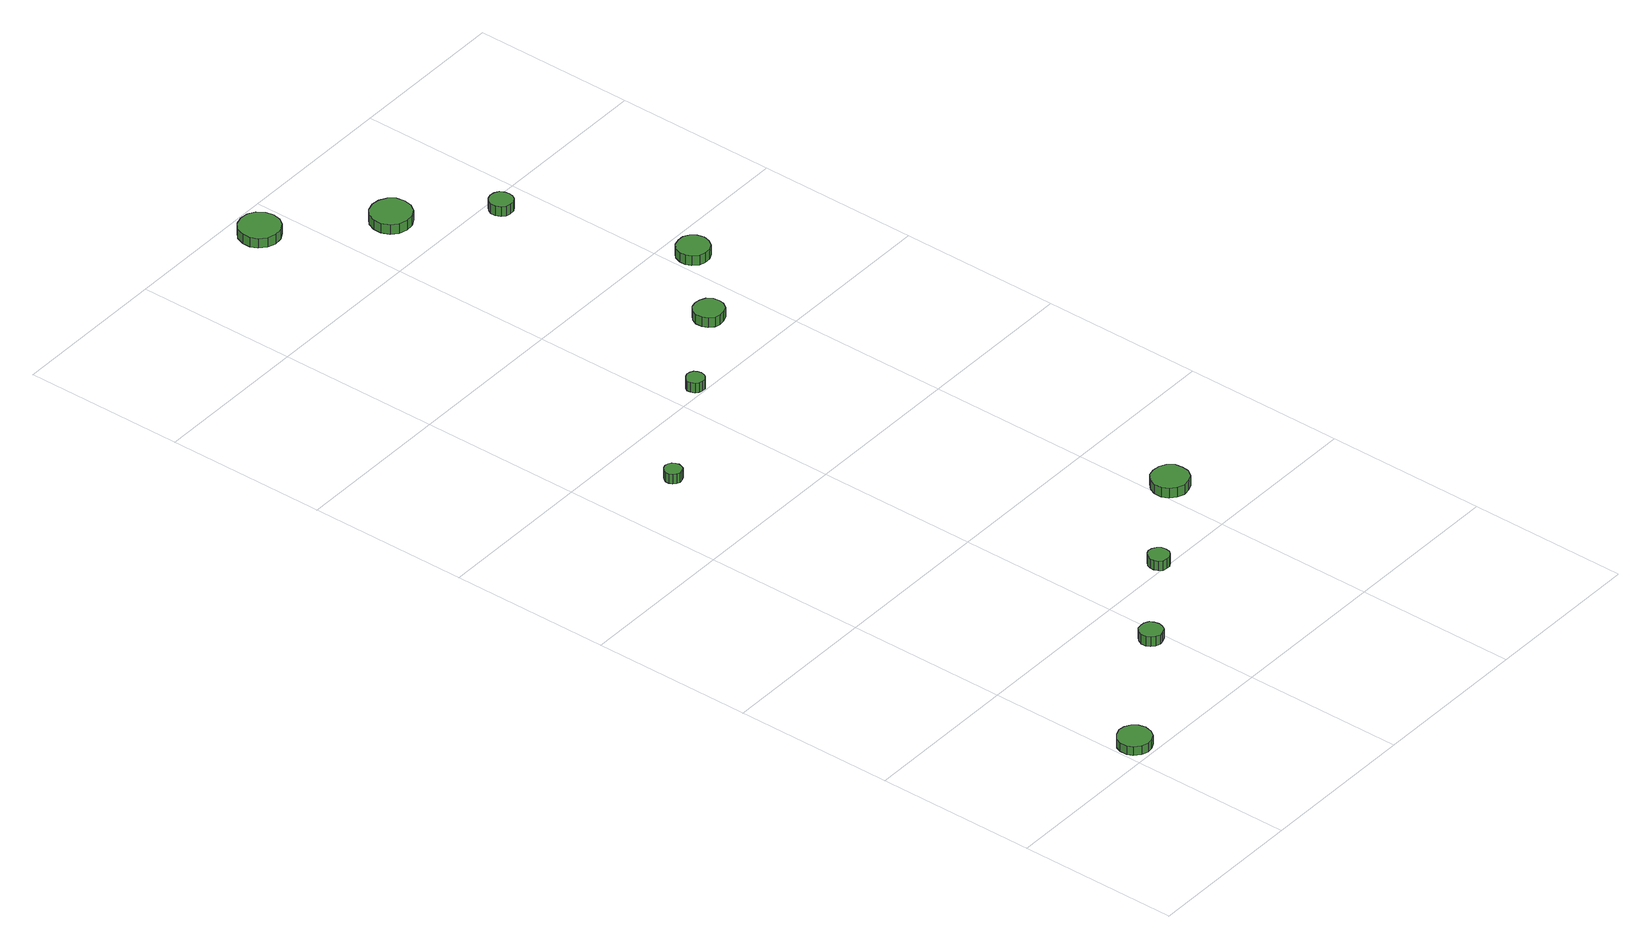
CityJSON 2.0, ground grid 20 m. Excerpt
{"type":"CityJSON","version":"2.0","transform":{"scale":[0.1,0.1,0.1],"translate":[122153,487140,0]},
"CityObjects":{
"tree1":{"type":"SolitaryVegetationObject","attributes":{"function":"something"},"geometry":[{"type":"MultiSurface","lod":"1","boundaries":[[[0,1,2,3,4,5,6,7,8,9,10,11,12,13,14]],[[15,16,17,18,19,20,21,22,23,24,25,26,27,28,29]],[[0,29,28,1]],[[1,28,27,2]],[[2,27,26,3]],[[3,26,25,4]],[[4,25,24,5]],[[5,24,23,6]],[[6,23,22,7]],[[7,22,21,8]],[[8,21,20,9]],[[9,20,19,10]],[[10,19,18,11]],[[11,18,17,12]],[[12,17,16,13]],[[13,16,15,14]],[[14,15,29,0]]]}]},
"tree2":{"type":"SolitaryVegetationObject","attributes":{"function":"something"},"geometry":[{"type":"MultiSurface","lod":"1","boundaries":[[[30,31,32,33,34,35,36,37,38,39,40,41,42,43,44]],[[45,46,47,48,49,50,51,52,53,54,55,56,57,58,59]],[[30,59,58,31]],[[31,58,57,32]],[[32,57,56,33]],[[33,56,55,34]],[[34,55,54,35]],[[35,54,53,36]],[[36,53,52,37]],[[37,52,51,38]],[[38,51,50,39]],[[39,50,49,40]],[[40,49,48,41]],[[41,48,47,42]],[[42,47,46,43]],[[43,46,45,44]],[[44,45,59,30]]]}]},
"tree3":{"type":"SolitaryVegetationObject","attributes":{"function":"something"},"geometry":[{"type":"MultiSurface","lod":"1","boundaries":[[[60,61,62,63,64,65,66,67,68,69,70,71,72,73,74]],[[75,76,77,78,79,80,81,82,83,84,85,86,87,88,89]],[[60,89,88,61]],[[61,88,87,62]],[[62,87,86,63]],[[63,86,85,64]],[[64,85,84,65]],[[65,84,83,66]],[[66,83,82,67]],[[67,82,81,68]],[[68,81,80,69]],[[69,80,79,70]],[[70,79,78,71]],[[71,78,77,72]],[[72,77,76,73]],[[73,76,75,74]],[[74,75,89,60]]]}]},
"tree4":{"type":"SolitaryVegetationObject","attributes":{"function":"something"},"geometry":[{"type":"MultiSurface","lod":"1","boundaries":[[[90,91,92,93,94,95,96,97,98,99,100,101,102,103,104]],[[105,106,107,108,109,110,111,112,113,114,115,116,117,118,119]],[[90,119,118,91]],[[91,118,117,92]],[[92,117,116,93]],[[93,116,115,94]],[[94,115,114,95]],[[95,114,113,96]],[[96,113,112,97]],[[97,112,111,98]],[[98,111,110,99]],[[99,110,109,100]],[[100,109,108,101]],[[101,108,107,102]],[[102,107,106,103]],[[103,106,105,104]],[[104,105,119,90]]]}]},
"tree5":{"type":"SolitaryVegetationObject","attributes":{"function":"something"},"geometry":[{"type":"MultiSurface","lod":"1","boundaries":[[[120,121,122,123,124,125,126,127,128,129,130,131,132,133,134]],[[135,136,137,138,139,140,141,142,143,144,145,146,147,148,149]],[[120,149,148,121]],[[121,148,147,122]],[[122,147,146,123]],[[123,146,145,124]],[[124,145,144,125]],[[125,144,143,126]],[[126,143,142,127]],[[127,142,141,128]],[[128,141,140,129]],[[129,140,139,130]],[[130,139,138,131]],[[131,138,137,132]],[[132,137,136,133]],[[133,136,135,134]],[[134,135,149,120]]]}]},
"tree6":{"type":"SolitaryVegetationObject","attributes":{"function":"something"},"geometry":[{"type":"MultiSurface","lod":"1","boundaries":[[[150,151,152,153,154,155,156,157,158,159,160,161,162,163,164]],[[165,166,167,168,169,170,171,172,173,174,175,176,177,178,179]],[[150,179,178,151]],[[151,178,177,152]],[[152,177,176,153]],[[153,176,175,154]],[[154,175,174,155]],[[155,174,173,156]],[[156,173,172,157]],[[157,172,171,158]],[[158,171,170,159]],[[159,170,169,160]],[[160,169,168,161]],[[161,168,167,162]],[[162,167,166,163]],[[163,166,165,164]],[[164,165,179,150]]]}]},
"tree7":{"type":"SolitaryVegetationObject","attributes":{"function":"something"},"geometry":[{"type":"MultiSurface","lod":"1","boundaries":[[[180,181,182,183,184,185,186,187,188,189,190,191,192,193,194]],[[195,196,197,198,199,200,201,202,203,204,205,206,207,208,209]],[[180,209,208,181]],[[181,208,207,182]],[[182,207,206,183]],[[183,206,205,184]],[[184,205,204,185]],[[185,204,203,186]],[[186,203,202,187]],[[187,202,201,188]],[[188,201,200,189]],[[189,200,199,190]],[[190,199,198,191]],[[191,198,197,192]],[[192,197,196,193]],[[193,196,195,194]],[[194,195,209,180]]]}]},
"tree8":{"type":"SolitaryVegetationObject","attributes":{"function":"something"},"geometry":[{"type":"MultiSurface","lod":"1","boundaries":[[[210,211,212,213,214,215,216,217,218,219,220,221,222,223,224]],[[225,226,227,228,229,230,231,232,233,234,235,236,237,238,239]],[[210,239,238,211]],[[211,238,237,212]],[[212,237,236,213]],[[213,236,235,214]],[[214,235,234,215]],[[215,234,233,216]],[[216,233,232,217]],[[217,232,231,218]],[[218,231,230,219]],[[219,230,229,220]],[[220,229,228,221]],[[221,228,227,222]],[[222,227,226,223]],[[223,226,225,224]],[[224,225,239,210]]]}]},
"tree9":{"type":"SolitaryVegetationObject","attributes":{"function":"something"},"geometry":[{"type":"MultiSurface","lod":"1","boundaries":[[[240,241,242,243,244,245,246,247,248,249,250,251,252,253,254]],[[255,256,257,258,259,260,261,262,263,264,265,266,267,268,269]],[[240,269,268,241]],[[241,268,267,242]],[[242,267,266,243]],[[243,266,265,244]],[[244,265,264,245]],[[245,264,263,246]],[[246,263,262,247]],[[247,262,261,248]],[[248,261,260,249]],[[249,260,259,250]],[[250,259,258,251]],[[251,258,257,252]],[[252,257,256,253]],[[253,256,255,254]],[[254,255,269,240]]]}]},
"tree10":{"type":"SolitaryVegetationObject","attributes":{"function":"something"},"geometry":[{"type":"MultiSurface","lod":"1","boundaries":[[[270,271,272,273,274,275,276,277,278,279,280,281,282,283,284]],[[285,286,287,288,289,290,291,292,293,294,295,296,297,298,299]],[[270,299,298,271]],[[271,298,297,272]],[[272,297,296,273]],[[273,296,295,274]],[[274,295,294,275]],[[275,294,293,276]],[[276,293,292,277]],[[277,292,291,278]],[[278,291,290,279]],[[279,290,289,280]],[[280,289,288,281]],[[281,288,287,282]],[[282,287,286,283]],[[283,286,285,284]],[[284,285,299,270]]]}]},
"tree11":{"type":"SolitaryVegetationObject","attributes":{"function":"something"},"geometry":[{"type":"MultiSurface","lod":"1","boundaries":[[[300,301,302,303,304,305,306,307,308,309,310,311,312,313,314]],[[315,316,317,318,319,320,321,322,323,324,325,326,327,328,329]],[[300,329,328,301]],[[301,328,327,302]],[[302,327,326,303]],[[303,326,325,304]],[[304,325,324,305]],[[305,324,323,306]],[[306,323,322,307]],[[307,322,321,308]],[[308,321,320,309]],[[309,320,319,310]],[[310,319,318,311]],[[311,318,317,312]],[[312,317,316,313]],[[313,316,315,314]],[[314,315,329,300]]]}]}
},
"vertices":[
[42,24,15],[40,32,15],[35,39,15],[28,43,15],[20,44,15],[12,41,15],[5,35,15],[2,28,15],[2,19,15],[5,12,15],[12,6,15],[20,3,15],[28,4,15],[35,8,15],[40,15,15],[40,15,3],[35,8,3],[28,4,3],[20,3,3],[12,6,3],[5,12,3],[2,19,3],[2,28,3],[5,35,3],[12,41,3],[20,44,3],[28,43,3],[35,39,3],[40,32,3],[42,24,3],
[200,130,15],[199,136,15],[196,141,15],[190,144,15],[185,144,15],[179,143,15],[175,139,15],[172,133,15],[172,127,15],[175,122,15],[179,118,15],[185,116,15],[190,117,15],[196,120,15],[199,125,15],[199,125,2],[196,120,2],[190,117,2],[185,116,2],[179,118,2],[175,122,2],[172,127,2],[172,133,2],[175,139,2],[179,143,2],[185,144,2],[190,144,2],[196,141,2],[199,136,2],[200,130,2],
[95,723,20],[94,727,20],[92,731,20],[88,733,20],[83,734,20],[79,732,20],[76,729,20],[74,725,20],[74,721,20],[76,717,20],[79,714,20],[83,712,20],[88,713,20],[92,715,20],[94,719,20],[94,719,7],[92,715,7],[88,713,7],[83,712,7],[79,714,7],[76,717,7],[74,721,7],[74,725,7],[76,729,7],[79,732,7],[83,734,7],[88,733,7],[92,731,7],[94,727,7],[95,723,7],
[311,209,16],[310,214,16],[307,218,16],[302,221,16],[297,222,16],[292,220,16],[288,216,16],[286,211,16],[286,206,16],[288,201,16],[292,197,16],[297,196,16],[302,196,16],[307,199,16],[310,203,16],[310,203,3],[307,199,3],[302,196,3],[297,196,3],[292,197,3],[288,201,3],[286,206,3],[286,211,3],[288,216,3],[292,220,3],[297,222,3],[302,221,3],[307,218,3],[310,214,3],[311,209,3],
[243,809,19],[242,813,19],[240,817,19],[236,819,19],[231,820,19],[227,818,19],[223,815,19],[221,811,19],[221,807,19],[223,802,19],[227,799,19],[231,798,19],[236,798,19],[240,801,19],[242,804,19],[242,804,6],[240,801,6],[236,798,6],[231,798,6],[227,799,6],[223,802,6],[221,807,6],[221,811,6],[223,815,6],[227,818,6],[231,820,6],[236,819,6],[240,817,6],[242,813,6],[243,809,6],
[442,289,14],[441,298,14],[435,306,14],[427,310,14],[418,311,14],[409,309,14],[402,302,14],[398,294,14],[398,284,14],[402,276,14],[409,270,14],[418,267,14],[427,268,14],[435,272,14],[441,280,14],[441,280,1],[435,272,1],[427,268,1],[418,267,1],[409,270,1],[402,276,1],[398,284,1],[398,294,1],[402,302,1],[409,309,1],[418,311,1],[427,310,1],[435,306,1],[441,298,1],[442,289,1],
[181,1362,15],[179,1372,15],[173,1381,15],[164,1386,15],[154,1387,15],[144,1384,15],[136,1377,15],[132,1367,15],[132,1357,15],[136,1348,15],[144,1341,15],[154,1338,15],[164,1339,15],[173,1344,15],[179,1352,15],[179,1352,2],[173,1344,2],[164,1339,2],[154,1338,2],[144,1341,2],[136,1348,2],[132,1357,2],[132,1367,2],[136,1377,2],[144,1384,2],[154,1387,2],[164,1386,2],[173,1381,2],[179,1372,2],[181,1362,2],
[359,876,19],[358,883,19],[353,890,19],[346,893,19],[339,894,19],[332,892,19],[326,887,19],[323,880,19],[323,872,19],[326,865,19],[332,860,19],[339,858,19],[346,859,19],[353,862,19],[358,869,19],[358,869,6],[353,862,6],[346,859,6],[339,858,6],[332,860,6],[326,865,6],[323,872,6],[323,880,6],[326,887,6],[332,892,6],[339,894,6],[346,893,6],[353,890,6],[358,883,6],[359,876,6],
[290,1264,16],[288,1274,16],[282,1282,16],[273,1287,16],[263,1288,16],[253,1285,16],[245,1278,16],[241,1269,16],[241,1259,16],[245,1249,16],[253,1242,16],[263,1239,16],[273,1240,16],[282,1245,16],[288,1254,16],[288,1254,3],[282,1245,3],[273,1240,3],[263,1239,3],[253,1242,3],[245,1249,3],[241,1259,3],[241,1269,3],[245,1278,3],[253,1285,3],[263,1288,3],[273,1287,3],[282,1282,3],[288,1274,3],[290,1264,3],
[439,960,20],[437,968,20],[432,975,20],[425,979,20],[417,979,20],[409,977,20],[403,972,20],[400,964,20],[400,956,20],[403,949,20],[409,943,20],[417,941,20],[425,941,20],[432,945,20],[437,952,20],[437,952,7],[432,945,7],[425,941,7],[417,941,7],[409,943,7],[403,949,7],[400,956,7],[400,964,7],[403,972,7],[409,977,7],[417,979,7],[425,979,7],[432,975,7],[437,968,7],[439,960,7],
[369,1180,19],[368,1185,19],[365,1190,19],[360,1193,19],[354,1194,19],[348,1192,19],[344,1188,19],[341,1183,19],[341,1177,19],[344,1171,19],[348,1167,19],[354,1166,19],[360,1166,19],[365,1169,19],[368,1174,19],[368,1174,6],[365,1169,6],[360,1166,6],[354,1166,6],[348,1167,6],[344,1171,6],[341,1177,6],[341,1183,6],[344,1188,6],[348,1192,6],[354,1194,6],[360,1193,6],[365,1190,6],[368,1185,6],[369,1180,6]
]}
